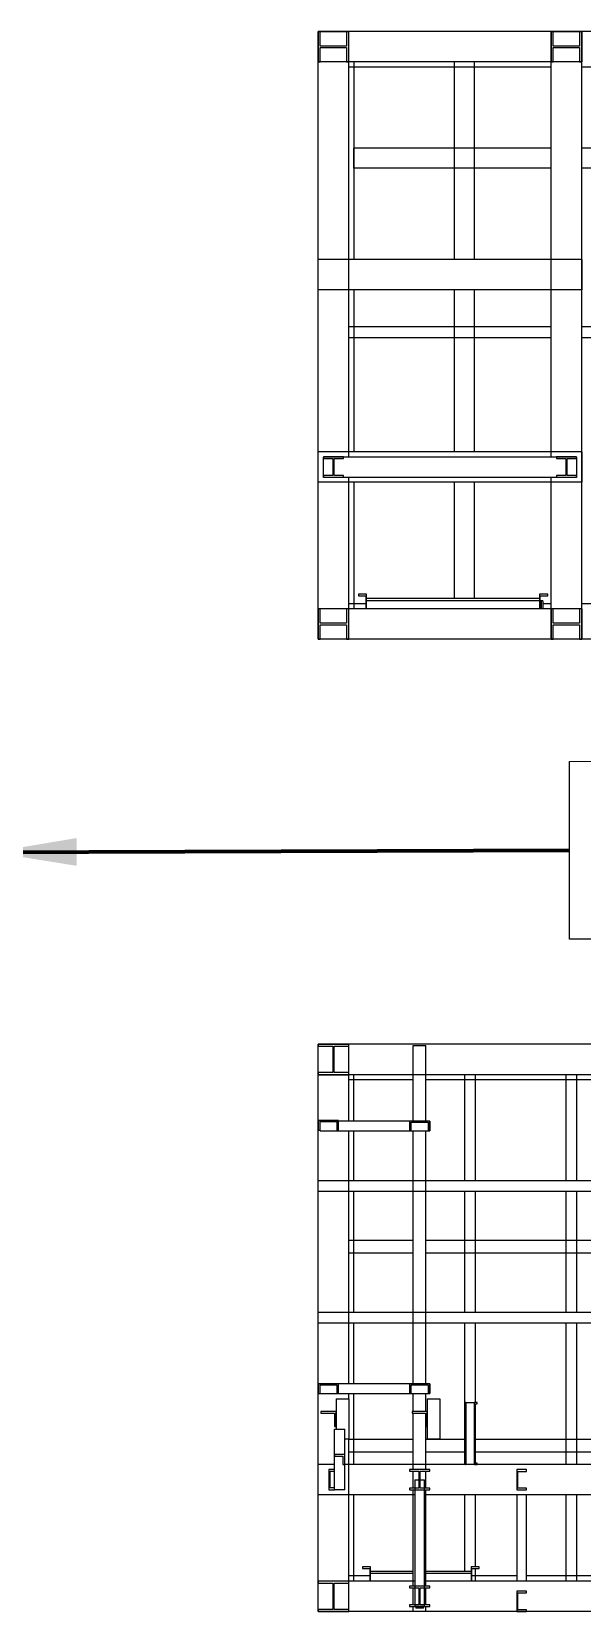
# Model space of a CAD drawing. Header units: inches. Extents: x 19 to 689223, y 34 to 210034.
# Drawn here: x 147594 to 150204, y 144757 to 152244 of the extents above; entities that cross this region are included whole.
import ezdxf

# ---------------------------------------------------------------- set-up
doc = ezdxf.new("R2010")
doc.units = ezdxf.units.IN
doc.header["$MEASUREMENT"] = 0
for name, color, linetype in [('_Auto', 7, 'Continuous'), ('CABLEROUTEALL-EMBED 1_DWG$0$DwgTemplate', 7, 'Continuous'), ('Pointers', 136, 'Continuous')]:
    doc.layers.add(name, color=color, linetype=linetype)
doc.styles.add('HZTXT', font='txt_qlt.shx', dxfattribs={"width": 0.7, "bigfont": 'hztxt.shx'})
doc.dimstyles.new('ISO-25', dxfattribs={"dimtxt": 1000, "dimasz": 2.5, "dimexe": 1.25, "dimexo": 0.625, "dimtad": 1, "dimlfac": 1.016, "dimtxsty": 'HZTXT', "dimcen": 2.5, "dimclrd": 4, "dimclre": 4, "dimclrt": 4, "dimadec": 4, "dimazin": 0, "dimtfac": 1, "dimtmove": 0, "dimatfit": 3, "dimfxl": 1, "dimlwd": -1, "dimlwe": -1, "dimarcsym": 0})

msp = doc.modelspace()

# ---------------------------------------------------------------- linework, layer by layer
at = {"layer": '_Auto', "color": 7, "linetype": 'Continuous'}
msp.add_lwpolyline([(150143.3347, 148785.7418), (154784.3259, 148786.5085), (154784.3259, 147943.6766), (150143.3347, 147942.91)], close=True, dxfattribs=at)
at = {"layer": 'CABLEROUTEALL-EMBED 1_DWG$0$DwgTemplate', "color": 9, "linetype": 'Continuous'}
for p, q in [((148952.4594, 152244.4207), (149096.4431, 152244.4207)), ((148952.4594, 149364.7452), (148952.4594, 152244.4207)), ((148962.0583, 152244.4207), (148952.4594, 152244.4207)), ((148952.4594, 152244.4207), (148952.4594, 152100.4369)), ((148952.4594, 152100.4369), (148952.4594, 152244.4207)), ((150200.3187, 152244.4207), (148952.4594, 152244.4207)), ((148962.0583, 152175.7884), (148962.0583, 152244.4207)), ((149096.4431, 152244.4207), (149086.8442, 152244.4207)), ((149086.8442, 152244.4207), (149086.8442, 152175.7884)), ((149096.4431, 150227.8799), (149096.4431, 152244.4207)), ((149096.4431, 152100.4369), (149096.4431, 152244.4207)), ((150065.9339, 152244.4207), (150056.335, 152244.4207)), ((150056.335, 152244.4207), (150056.335, 152100.4369)), ((150056.335, 152244.4207), (150200.3187, 152244.4207)), ((150056.335, 150227.8799), (150056.335, 152244.4207)), ((150065.9339, 152175.7884), (150065.9339, 152244.4207)), ((150190.7198, 152244.4207), (150190.7198, 152175.7884)), ((150200.3187, 152244.4207), (150190.7198, 152244.4207)), ((150200.3187, 152100.4369), (150200.3187, 152244.4207)), ((159511.2695, 152244.4207), (150200.3187, 152244.4207)), ((150200.3187, 152244.4207), (150200.3187, 152100.4369)), ((150200.3187, 149364.7452), (150200.3187, 152244.4207)), ((149086.8442, 152175.7884), (148962.0583, 152175.7884)), ((148962.0583, 152169.0692), (149086.8442, 152169.0692)), ((148962.0583, 152100.4369), (148962.0583, 152169.0692)), ((149086.8442, 152169.0692), (149086.8442, 152100.4369)), ((150190.7198, 152175.7884), (150065.9339, 152175.7884)), ((150065.9339, 152100.4369), (150065.9339, 152169.0692)), ((150065.9339, 152169.0692), (150190.7198, 152169.0692)), ((150190.7198, 152169.0692), (150190.7198, 152100.4369)), ((148952.4594, 152100.4369), (148962.0583, 152100.4369)), ((150200.3187, 152100.4369), (148952.4594, 152100.4369)), ((149086.8442, 152100.4369), (149096.4431, 152100.4369)), ((150056.335, 152076.4396), (149096.4431, 152076.4396)), ((149120.4404, 152100.4369), (149120.4404, 151164.5425)), ((149595.5869, 152100.4369), (149595.5869, 151164.5425)), ((149691.5761, 152100.4369), (149691.5761, 151164.5425)), ((150056.335, 152100.4369), (150065.9339, 152100.4369)), ((150190.7198, 152100.4369), (150200.3187, 152100.4369)), ((159511.2695, 152076.4396), (150200.3187, 152076.4396)), ((150056.335, 151692.4829), (149120.4404, 151692.4829)), ((149120.4404, 151596.4937), (149120.4404, 151692.4829)), ((150488.2863, 151692.4829), (150200.3187, 151692.4829)), ((150056.335, 151596.4937), (149120.4404, 151596.4937)), ((150488.2863, 151596.4937), (150200.3187, 151596.4937)), ((148952.4594, 151020.5587), (148952.4594, 151164.5425)), ((150200.3187, 151164.5425), (148952.4594, 151164.5425)), ((150200.3187, 151164.5425), (150200.3187, 151020.5587)), ((150200.3187, 151020.5587), (148952.4594, 151020.5587)), ((149120.4404, 151020.5587), (149120.4404, 150252.6452)), ((149595.5869, 151020.5587), (149595.5869, 150252.6452)), ((149691.5761, 151020.5587), (149691.5761, 150252.6452)), ((150056.335, 150844.4185), (149096.4431, 150844.4185)), ((150056.335, 150793.5442), (149096.4431, 150793.5442)), ((150416.2944, 150844.4185), (150200.3187, 150844.4185)), ((150416.2944, 150793.5442), (150200.3187, 150793.5442)), ((148952.4594, 150108.6614), (148952.4594, 150252.6452)), ((150200.3187, 150252.6452), (148952.4594, 150252.6452)), ((149072.4458, 150228.6479), (148976.4567, 150228.6479)), ((148976.4567, 150228.6479), (148976.4567, 150220.9687)), ((150176.3214, 150227.8799), (148976.4567, 150227.8799)), ((148976.4567, 150131.8908), (148976.4567, 150227.8799)), ((148976.4567, 150220.9687), (149021.5716, 150220.9687)), ((149021.5716, 150220.9687), (149021.5716, 150140.3378)), ((149027.3309, 150140.3378), (149027.3309, 150220.9687)), ((149027.3309, 150220.9687), (149072.4458, 150220.9687)), ((149072.4458, 150220.9687), (149072.4458, 150228.6479)), ((150080.3323, 150228.6479), (150080.3323, 150220.9687)), ((150176.3214, 150228.6479), (150080.3323, 150228.6479)), ((150080.3323, 150220.9687), (150125.4472, 150220.9687)), ((150125.4472, 150220.9687), (150125.4472, 150140.3378)), ((150131.2065, 150140.3378), (150131.2065, 150220.9687)), ((150131.2065, 150220.9687), (150176.3214, 150220.9687)), ((150176.3214, 150220.9687), (150176.3214, 150228.6479)), ((150176.3214, 150227.8799), (150176.3214, 150131.8908)), ((150200.3187, 150252.6452), (150200.3187, 150108.6614)), ((148976.4567, 150140.3378), (148976.4567, 150132.6587)), ((149021.5716, 150140.3378), (148976.4567, 150140.3378)), ((148976.4567, 150132.6587), (149072.4458, 150132.6587)), ((150176.3214, 150131.8908), (148976.4567, 150131.8908)), ((149072.4458, 150140.3378), (149027.3309, 150140.3378)), ((149072.4458, 150132.6587), (149072.4458, 150140.3378)), ((149096.4431, 149364.7452), (149096.4431, 150131.8908)), ((150056.335, 149364.7452), (150056.335, 150131.8908)), ((150080.3323, 150140.3378), (150080.3323, 150132.6587)), ((150125.4472, 150140.3378), (150080.3323, 150140.3378)), ((150080.3323, 150132.6587), (150176.3214, 150132.6587)), ((150176.3214, 150140.3378), (150131.2065, 150140.3378)), ((150176.3214, 150132.6587), (150176.3214, 150140.3378)), ((150200.3187, 150108.6614), (148952.4594, 150108.6614)), ((149120.4404, 150108.6614), (149120.4404, 149508.729)), ((149595.5869, 150108.6614), (149595.5869, 149557.4915)), ((149691.5761, 150108.6614), (149691.5761, 149557.4915)), ((149177.9458, 149532.7263), (149096.4431, 149532.7263)), ((149180.9935, 149577.4572), (149142.4711, 149577.4572)), ((149142.4711, 149577.4572), (149142.4711, 149570.2404)), ((149142.4711, 149570.2404), (149177.9458, 149570.2404)), ((149177.9458, 149570.2404), (149177.9458, 149508.729)), ((149180.9935, 149508.729), (149180.9935, 149577.4572)), ((150000.6879, 149557.4915), (149180.9935, 149557.4915)), ((150000.6879, 149547.2514), (149180.9935, 149547.2514)), ((150039.2103, 149577.4572), (150000.6879, 149577.4572)), ((150000.6879, 149577.4572), (150000.6879, 149508.729)), ((150003.7355, 149570.2404), (150039.2103, 149570.2404)), ((150003.7355, 149508.729), (150003.7355, 149570.2404)), ((150009.0332, 149547.2514), (150003.7355, 149547.2514)), ((150015.6421, 149547.2514), (150009.0332, 149547.2514)), ((150009.0332, 149547.2514), (150009.0332, 149508.729)), ((150015.6421, 149547.2514), (150015.6421, 149508.729)), ((150056.335, 149532.7263), (150015.6421, 149532.7263)), ((150039.2103, 149570.2404), (150039.2103, 149577.4572)), ((151787.639, 149532.7263), (150200.3187, 149532.7263)), ((148952.4594, 149508.729), (148952.4594, 149364.7452)), ((148962.0583, 149508.729), (148952.4594, 149508.729)), ((148952.4594, 149364.7452), (148952.4594, 149508.729)), ((150200.3187, 149508.729), (148952.4594, 149508.729)), ((148962.0583, 149440.0967), (148962.0583, 149508.729)), ((149096.4431, 149508.729), (149086.8442, 149508.729)), ((149086.8442, 149508.729), (149086.8442, 149440.0967)), ((149096.4431, 149364.7452), (149096.4431, 149508.729)), ((150065.9339, 149508.729), (150056.335, 149508.729)), ((150056.335, 149508.729), (150056.335, 149364.7452)), ((150065.9339, 149440.0967), (150065.9339, 149508.729)), ((150190.7198, 149508.729), (150190.7198, 149440.0967)), ((150200.3187, 149508.729), (150190.7198, 149508.729)), ((150200.3187, 149508.729), (150200.3187, 149364.7452)), ((150200.3187, 149364.7452), (150200.3187, 149508.729)), ((149086.8442, 149440.0967), (148962.0583, 149440.0967)), ((148962.0583, 149364.7452), (148962.0583, 149433.3775)), ((148962.0583, 149433.3775), (149086.8442, 149433.3775)), ((149086.8442, 149433.3775), (149086.8442, 149364.7452)), ((150190.7198, 149440.0967), (150065.9339, 149440.0967)), ((150065.9339, 149364.7452), (150065.9339, 149433.3775)), ((150065.9339, 149433.3775), (150190.7198, 149433.3775)), ((150190.7198, 149433.3775), (150190.7198, 149364.7452)), ((148952.4594, 149364.7452), (148962.0583, 149364.7452)), ((149096.4431, 149364.7452), (148952.4594, 149364.7452)), ((150200.3187, 149364.7452), (148952.4594, 149364.7452)), ((149086.8442, 149364.7452), (149096.4431, 149364.7452)), ((150056.335, 149364.7452), (150065.9339, 149364.7452)), ((150200.3187, 149364.7452), (150056.335, 149364.7452)), ((150190.7198, 149364.7452), (150200.3187, 149364.7452)), ((156439.6156, 149364.7452), (150200.3187, 149364.7452)), ((154999.7779, 147444.9708), (148952.4594, 147444.9708)), ((148952.4594, 147444.9616), (148952.4594, 147444.9708)), ((154999.7779, 147444.9616), (148952.4594, 147444.9616)), ((148952.4594, 147300.9778), (148952.4594, 147444.9616)), ((148952.4594, 144757.2644), (148952.4594, 147444.9616)), ((148952.4594, 147444.9616), (149096.4431, 147444.9616)), ((148952.4594, 147444.9616), (148952.4594, 147435.3626)), ((149096.4431, 147444.9616), (148952.4594, 147444.9616)), ((148952.4594, 147435.3626), (149021.0916, 147435.3626)), ((149021.0916, 147435.3626), (149021.0916, 147310.5767)), ((149027.8109, 147310.5767), (149027.8109, 147435.3626)), ((149027.8109, 147435.3626), (149096.4431, 147435.3626)), ((149096.4431, 147080.6325), (149096.4431, 147444.9616)), ((149096.4431, 147435.3626), (149096.4431, 147444.9616)), ((149402.1687, 147080.6325), (149402.1687, 147438.7429)), ((149402.1687, 147438.7429), (149462.6419, 147438.7429)), ((149462.6419, 147080.6325), (149462.6419, 147438.7429)), ((149021.0916, 147310.5767), (148952.4594, 147310.5767)), ((148952.4594, 147310.5767), (148952.4594, 147300.9778)), ((154999.7779, 147300.9778), (148952.4594, 147300.9778)), ((148952.4594, 147300.9778), (149096.4431, 147300.9778)), ((149096.4431, 147310.5767), (149027.8109, 147310.5767)), ((149096.4431, 147300.9778), (149096.4431, 147310.5767)), ((149402.1687, 147276.9898), (149096.4431, 147276.9898)), ((149120.4404, 147080.6325), (149120.4404, 147300.9778)), ((150937.9956, 147276.9898), (149462.6419, 147276.9898)), ((149646.9411, 146798.4744), (149646.9411, 147300.9778)), ((149697.8154, 146798.4744), (149697.8154, 147300.9778)), ((150126.887, 146798.4744), (150126.887, 147300.9778)), ((150177.7613, 146798.4744), (150177.7613, 147300.9778)), ((148952.4866, 147084.0422), (148952.4866, 147037.9674)), ((149048.4757, 147084.0422), (148952.4866, 147084.0422)), ((149480.3999, 147080.6325), (148960.6456, 147080.6325)), ((148960.6456, 147034.5577), (148960.6456, 147080.6325)), ((148960.6456, 147078.9548), (149040.3167, 147078.9548)), ((148960.6456, 147037.9674), (148960.6456, 147078.9548)), ((149040.3167, 147078.9548), (149040.3167, 147037.9674)), ((149048.4757, 147037.9674), (149048.4757, 147084.0422)), ((149480.3999, 147080.6325), (149384.4107, 147080.6325)), ((149384.4107, 147080.6325), (149384.4107, 147034.5577)), ((149392.5698, 147075.5451), (149472.2408, 147075.5451)), ((149392.5698, 147034.5577), (149392.5698, 147075.5451)), ((149472.2408, 147075.5451), (149472.2408, 147034.5577)), ((149480.3999, 147080.6325), (149480.3999, 147034.5577)), ((149480.3999, 147034.5577), (149480.3999, 147080.6325)), ((148952.4866, 147037.9674), (148960.6456, 147037.9674)), ((148960.6456, 147034.5577), (149480.3999, 147034.5577)), ((149040.3167, 147037.9674), (149048.4757, 147037.9674)), ((149096.4431, 145836.1828), (149096.4431, 147034.5577)), ((149120.4404, 146798.4744), (149120.4404, 147034.5577)), ((149384.4107, 147034.5577), (149392.5698, 147034.5577)), ((149402.1687, 145836.1828), (149402.1687, 147034.5577)), ((149462.6419, 145836.1828), (149462.6419, 147034.5577)), ((149472.2408, 147034.5577), (149480.3999, 147034.5577)), ((154999.7779, 146798.4744), (148952.4594, 146798.4744)), ((148952.4594, 146747.6001), (148952.4594, 146798.4744)), ((154999.7779, 146747.6001), (148952.4594, 146747.6001)), ((149120.4404, 146174.5447), (149120.4404, 146747.6001)), ((149646.9411, 146174.5447), (149646.9411, 146747.6001)), ((149697.8154, 146174.5447), (149697.8154, 146747.6001)), ((150126.887, 146174.5447), (150126.887, 146747.6001)), ((150177.7613, 146174.5447), (150177.7613, 146747.6001)), ((149402.1687, 146515.3063), (149096.4431, 146515.3063)), ((149402.1687, 146454.8331), (149096.4431, 146454.8331)), ((150612.5923, 146515.3063), (149462.6419, 146515.3063)), ((150612.5923, 146454.8331), (149462.6419, 146454.8331)), ((154999.7779, 146174.5447), (148952.4594, 146174.5447)), ((148952.4594, 146123.6704), (148952.4594, 146174.5447)), ((154999.7779, 146123.6704), (148952.4594, 146123.6704)), ((149120.4404, 145836.1828), (149120.4404, 146123.6704)), ((149646.9411, 145747.3928), (149646.9411, 146123.6704)), ((149697.8154, 145747.3928), (149697.8154, 146123.6704)), ((150126.887, 145453.186), (150126.887, 146123.6704)), ((150177.7613, 145453.186), (150177.7613, 146123.6704)), ((148952.4866, 145836.1828), (148952.4866, 145790.108)), ((149048.4757, 145836.1828), (148952.4866, 145836.1828)), ((148952.4866, 145790.108), (148960.6456, 145790.108)), ((148960.6456, 145790.108), (148960.6456, 145836.1828)), ((149480.3999, 145836.1828), (148960.6456, 145836.1828)), ((148960.6456, 145790.108), (148960.6456, 145831.0954)), ((148960.6456, 145831.0954), (149040.3167, 145831.0954)), ((148960.6456, 145790.108), (149480.3999, 145790.108)), ((149040.3167, 145831.0954), (149040.3167, 145790.108)), ((149040.3167, 145790.108), (149048.4757, 145790.108)), ((149048.4757, 145790.108), (149048.4757, 145836.1828)), ((149096.4431, 145765.1211), (149096.4431, 145790.108)), ((149120.4404, 145453.186), (149120.4404, 145790.108)), ((149384.4107, 145836.1828), (149384.4107, 145790.108)), ((149480.3999, 145836.1828), (149384.4107, 145836.1828)), ((149384.4107, 145790.108), (149392.5698, 145790.108)), ((149392.5698, 145831.0954), (149472.2408, 145831.0954)), ((149392.5698, 145790.108), (149392.5698, 145831.0954)), ((149402.1687, 145705.1576), (149402.1687, 145790.108)), ((149462.6419, 145705.1576), (149462.6419, 145790.108)), ((149472.2408, 145831.0954), (149472.2408, 145790.108)), ((149472.2408, 145790.108), (149480.3999, 145790.108)), ((149480.3999, 145790.108), (149480.3999, 145836.1828)), ((149480.3999, 145836.1828), (149480.3999, 145790.108)), ((148964.458, 145705.1576), (148964.458, 145697.4785)), ((149036.4499, 145705.1576), (148964.458, 145705.1576)), ((149036.4499, 145765.1211), (149096.9231, 145765.1211)), ((149036.4499, 145765.1211), (149036.4499, 145621.1671)), ((149036.4499, 145633.1657), (149036.4499, 145705.1576)), ((149096.9231, 145765.1211), (149096.9231, 145573.1725)), ((149396.4093, 145705.1576), (149396.4093, 145697.4785)), ((149468.4012, 145705.1576), (149396.4093, 145705.1576)), ((149468.4012, 145765.1211), (149468.4012, 145573.1725)), ((149468.4012, 145765.1211), (149528.8744, 145765.1211)), ((149468.4012, 145633.1657), (149468.4012, 145705.1576)), ((149528.8744, 145765.1211), (149528.8744, 145573.1725)), ((149644.994, 145747.3928), (149644.994, 145686.9197)), ((149651.7406, 145747.3928), (149644.994, 145747.3928)), ((149650.7533, 145741.6335), (149651.7406, 145741.6335)), ((149650.7533, 145686.9197), (149650.7533, 145741.6335)), ((149651.7406, 145747.3928), (149693.0159, 145747.3928)), ((149651.7406, 145747.3928), (149651.7406, 145453.186)), ((149705.4672, 145747.3928), (149693.0159, 145747.3928)), ((149693.0159, 145453.186), (149693.0159, 145747.3928)), ((149693.0159, 145741.6335), (149705.4672, 145741.6335)), ((149697.8154, 145459.4253), (149697.8154, 145741.6335)), ((149705.4672, 145741.6335), (149705.4672, 145747.3928)), ((148964.458, 145697.4785), (149028.7708, 145697.4785)), ((149028.7708, 145697.4785), (149028.7708, 145633.1657)), ((149028.7708, 145633.1657), (149036.4499, 145633.1657)), ((149396.4093, 145697.4785), (149460.7221, 145697.4785)), ((149402.1687, 145429.1887), (149402.1687, 145697.4785)), ((149460.7221, 145697.4785), (149460.7221, 145633.1657)), ((149460.7221, 145633.1657), (149468.4012, 145633.1657)), ((149462.6419, 145429.1887), (149462.6419, 145633.1657)), ((149644.994, 145686.9197), (149650.7533, 145686.9197)), ((149646.9411, 145459.4253), (149646.9411, 145686.9197)), ((149028.6388, 145333.1995), (149028.6388, 145621.1671)), ((149028.6388, 145621.1671), (149077.4013, 145621.1671)), ((149077.4013, 145333.1995), (149077.4013, 145621.1671)), ((149096.9231, 145573.1725), (149077.4013, 145573.1725)), ((149096.4431, 144757.2644), (149096.4431, 145573.1725)), ((149402.1687, 145572.2958), (149096.4431, 145572.2958)), ((149651.7406, 145572.2958), (149462.6419, 145572.2958)), ((149528.8744, 145573.1725), (149468.4012, 145573.1725)), ((150708.0742, 145572.2958), (149693.0159, 145572.2958)), ((149077.4285, 145501.5646), (149028.666, 145501.5646)), ((149028.666, 145501.5646), (149028.666, 145492.4216)), ((149028.666, 145492.4216), (149068.2855, 145492.4216)), ((149068.2855, 145492.4216), (149068.2855, 145452.802)), ((149077.4285, 145452.802), (149077.4285, 145501.5646)), ((149402.1687, 145511.8226), (149096.4431, 145511.8226)), ((149651.7406, 145511.8226), (149462.6419, 145511.8226)), ((150708.0742, 145511.8226), (149693.0159, 145511.8226)), ((148952.4594, 145309.2022), (148952.4594, 145453.186)), ((149028.6388, 145453.186), (148952.4594, 145453.186)), ((149003.0351, 145429.9566), (149003.0351, 145333.9674)), ((149028.6388, 145429.9566), (149003.0351, 145429.9566)), ((149008.1225, 145342.1265), (149008.1225, 145421.7975)), ((149008.1225, 145421.7975), (149028.6388, 145421.7975)), ((149068.2855, 145452.802), (149077.4285, 145452.802)), ((154999.7779, 145453.186), (149077.4285, 145453.186)), ((149480.3999, 145429.1887), (149384.4107, 145429.1887)), ((149384.4107, 145429.1887), (149384.4107, 145421.5096)), ((149384.4107, 145421.5096), (149429.5256, 145421.5096)), ((149402.1687, 145340.8787), (149402.1687, 145421.5096)), ((149429.5256, 145421.5096), (149429.5256, 145340.8787)), ((149435.2849, 145421.5096), (149480.3999, 145421.5096)), ((149435.2849, 145340.8787), (149435.2849, 145421.5096)), ((149462.6419, 145340.8787), (149462.6419, 145421.5096)), ((149480.3999, 145421.5096), (149480.3999, 145429.1887)), ((149644.5414, 145459.4253), (149644.5414, 145453.186)), ((149651.7406, 145459.4253), (149644.5414, 145459.4253)), ((149650.3007, 145453.186), (149650.3007, 145453.6659)), ((149650.3007, 145453.6659), (149651.7406, 145453.6659)), ((149705.0146, 145459.4253), (149693.0159, 145459.4253)), ((149693.0159, 145453.6659), (149705.0146, 145453.6659)), ((149697.8154, 145453.186), (149697.8154, 145453.6659)), ((149705.0146, 145453.6659), (149705.0146, 145459.4253)), ((149893.09, 145429.1887), (149893.09, 145333.1995)), ((149939.1648, 145429.1887), (149893.09, 145429.1887)), ((149898.1774, 145421.0296), (149939.1648, 145421.0296)), ((149898.1774, 145341.3586), (149898.1774, 145421.0296)), ((149939.1648, 145421.0296), (149939.1648, 145429.1887)), ((149003.0351, 145333.9674), (149028.6388, 145333.9674)), ((149028.6388, 145342.1265), (149008.1225, 145342.1265)), ((149077.4013, 145333.1995), (149028.6388, 145333.1995)), ((149384.4107, 145340.8787), (149384.4107, 145333.1995)), ((149429.5256, 145340.8787), (149384.4107, 145340.8787)), ((149384.4107, 145333.1995), (149480.3999, 145333.1995)), ((149402.1687, 144877.2509), (149402.1687, 145333.1995)), ((149409.3679, 145381.1941), (149455.4427, 145381.1941)), ((149409.3679, 145381.1941), (149409.3679, 144781.2617)), ((149480.3999, 145340.8787), (149435.2849, 145340.8787)), ((149455.4427, 144781.2617), (149455.4427, 145381.1941)), ((149462.6419, 144877.2509), (149462.6419, 145333.1995)), ((149480.3999, 145333.1995), (149480.3999, 145340.8787)), ((149893.09, 145333.1995), (149939.1648, 145333.1995)), ((149939.1648, 145341.3586), (149898.1774, 145341.3586)), ((149939.1648, 145333.1995), (149939.1648, 145341.3586)), ((149409.3679, 145309.2022), (148952.4594, 145309.2022)), ((149120.4404, 144901.2482), (149120.4404, 145309.2022)), ((150945.1948, 145309.2022), (149455.4427, 145309.2022)), ((149646.9411, 144948.6016), (149646.9411, 145309.2022)), ((149697.8154, 144968.5673), (149697.8154, 145309.2022)), ((149893.09, 145309.2022), (149893.09, 144901.2482)), ((149939.1648, 144901.2482), (149939.1648, 145309.2022)), ((150126.887, 144901.2482), (150126.887, 145309.2022)), ((150177.7613, 144901.2482), (150177.7613, 145309.2022)), ((149161.295, 144968.5673), (149161.295, 144961.3505)), ((149199.8174, 144968.5673), (149161.295, 144968.5673)), ((149161.295, 144961.3505), (149196.7698, 144961.3505)), ((149196.7698, 144961.3505), (149196.7698, 144901.2482)), ((149199.8174, 144901.2482), (149199.8174, 144968.5673)), ((149714.6546, 144968.5673), (149676.1322, 144968.5673)), ((149676.1322, 144968.5673), (149676.1322, 144901.2482)), ((149679.1799, 144901.2482), (149679.1799, 144961.3505)), ((149679.1799, 144961.3505), (149714.6546, 144961.3505)), ((149697.8154, 144901.2482), (149697.8154, 144961.3505)), ((149714.6546, 144961.3505), (149714.6546, 144968.5673)), ((148952.4594, 144901.2482), (148952.4594, 144891.6493)), ((149096.4431, 144901.2482), (148952.4594, 144901.2482)), ((148952.4594, 144757.2644), (148952.4594, 144901.2482)), ((149409.3679, 144901.2482), (148952.4594, 144901.2482)), ((148952.4594, 144891.6493), (149021.0916, 144891.6493)), ((149021.0916, 144891.6493), (149021.0916, 144766.8633)), ((149027.8109, 144891.6493), (149096.4431, 144891.6493)), ((149027.8109, 144766.8633), (149027.8109, 144891.6493)), ((149196.7698, 144925.2455), (149096.4431, 144925.2455)), ((149096.4431, 144891.6493), (149096.4431, 144901.2482)), ((149199.8174, 144948.6016), (149402.1687, 144948.6016)), ((149199.8174, 144938.3615), (149402.1687, 144938.3615)), ((149384.4107, 144877.2509), (149384.4107, 144869.5718)), ((149480.3999, 144877.2509), (149384.4107, 144877.2509)), ((150945.1948, 144901.2482), (149455.4427, 144901.2482)), ((149462.6419, 144948.6016), (149676.1322, 144948.6016)), ((149462.6419, 144938.3615), (149676.1322, 144938.3615)), ((149480.3999, 144869.5718), (149480.3999, 144877.2509)), ((149893.09, 144925.2455), (149679.1799, 144925.2455)), ((150937.9956, 144925.2455), (149939.1648, 144925.2455)), ((149384.4107, 144869.5718), (149429.5256, 144869.5718)), ((149402.1687, 144788.9409), (149402.1687, 144869.5718)), ((149429.5256, 144869.5718), (149429.5256, 144788.9409)), ((149435.2849, 144869.5718), (149480.3999, 144869.5718)), ((149435.2849, 144788.9409), (149435.2849, 144869.5718)), ((149462.6419, 144788.9409), (149462.6419, 144869.5718)), ((149893.09, 144853.2536), (149893.09, 144757.2644)), ((149939.1648, 144853.2536), (149893.09, 144853.2536)), ((149898.1774, 144845.0945), (149939.1648, 144845.0945)), ((149898.1774, 144765.4235), (149898.1774, 144845.0945)), ((149939.1648, 144845.0945), (149939.1648, 144853.2536)), ((149021.0916, 144766.8633), (148952.4594, 144766.8633)), ((148952.4594, 144766.8633), (148952.4594, 144757.2644)), ((148952.4594, 144757.2644), (149096.4431, 144757.2644)), ((150920.2376, 144757.2644), (148952.4594, 144757.2644)), ((149096.4431, 144757.2644), (148952.4594, 144757.2644)), ((149096.4431, 144766.8633), (149027.8109, 144766.8633)), ((149096.4431, 144757.2644), (149096.4431, 144766.8633)), ((149429.5256, 144788.9409), (149384.4107, 144788.9409)), ((149384.4107, 144788.9409), (149384.4107, 144781.2617)), ((149384.4107, 144781.2617), (149480.3999, 144781.2617)), ((149402.1687, 144757.2644), (149402.1687, 144781.2617)), ((149462.6419, 144757.2644), (149402.1687, 144757.2644)), ((149455.4427, 144781.2617), (149409.3679, 144781.2617)), ((149414.1193, 144781.2617), (149414.1193, 144773.2466)), ((149450.6912, 144773.2466), (149414.1193, 144773.2466)), ((149480.3999, 144788.9409), (149435.2849, 144788.9409)), ((149450.6912, 144773.2466), (149450.6912, 144781.2617)), ((149462.6419, 144757.2644), (149462.6419, 144781.2617)), ((149480.3999, 144781.2617), (149480.3999, 144788.9409)), ((149893.09, 144757.2644), (149939.1648, 144757.2644)), ((149939.1648, 144765.4235), (149898.1774, 144765.4235)), ((149939.1648, 144757.2644), (149939.1648, 144765.4235))]:
    msp.add_line(p, q, dxfattribs=at)

# ---------------------------------------------------------------- leaders
at = {"layer": 'Pointers'}
msp.add_leader([(147407.2108, 148355.1862), (150143.3347, 148364.3259)], dimstyle='ISO-25', override={"dimasz": 400, "dimtad": 0, "dimclrd": 136, "dimlwd": 65534}, dxfattribs=at)

doc.saveas('drawing.dxf')
